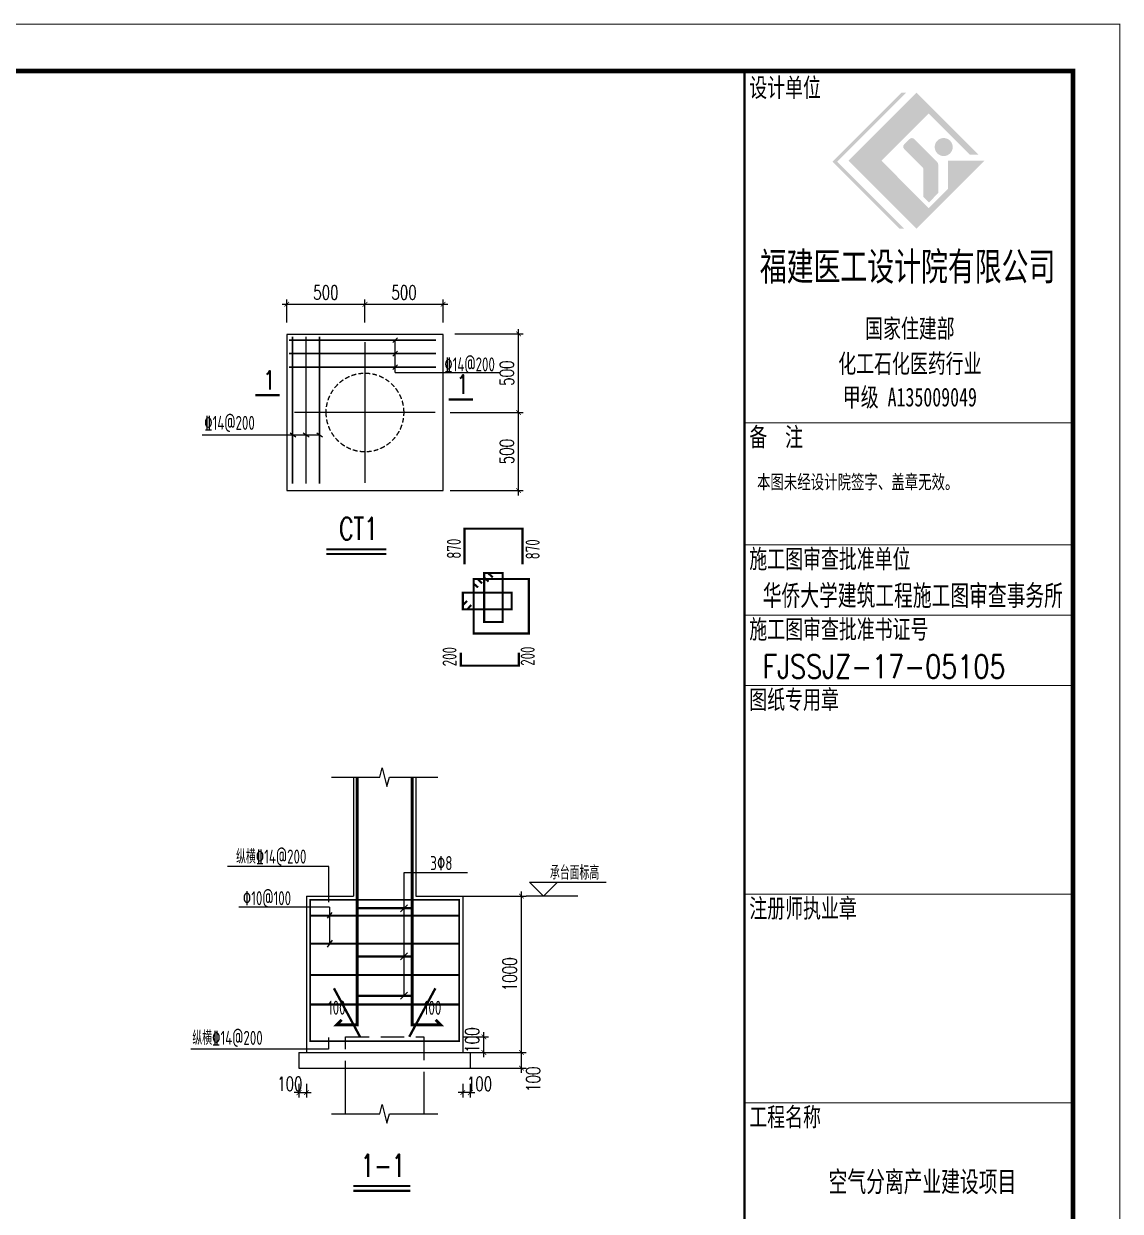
# Model space of a CAD drawing. Extents: x 959592 to 1105020, y -295412 to 379724.
# Drawn here: x 1004002 to 1027385, y 141287 to 166608 of the extents above; entities that cross this region are included whole.
import ezdxf
from ezdxf.enums import TextEntityAlignment as Align

# ---------------------------------------------------------------- set-up
doc = ezdxf.new("R2010")
doc.units = 0
doc.header["$LTSCALE"] = 1000
doc.header["$MEASUREMENT"] = 0
doc.linetypes.add('DASH', pattern=[0.35, 0.25, -0.1])
doc.linetypes.add('DASHED', pattern=[0.75, 0.5, -0.25])
doc.layers.get('0').update_dxf_attribs({"linetype": 'CONTINUOUS'})
doc.layers.get('Defpoints').update_dxf_attribs({"linetype": 'CONTINUOUS', "lineweight": 5})
for name, color, linetype in [('6', 1, 'CONTINUOUS'), ('ADIM', 3, 'CONTINUOUS'), ('AXIS', 3, 'CONTINUOUS'), ('BASE', 7, 'CONTINUOUS'), ('COLU', 7, 'CONTINUOUS'), ('DIMENSION', 3, 'CONTINUOUS'), ('PILE_DASH', 9, 'DASHED'), ('PILE_DE', 7, 'CONTINUOUS'), ('PILE_DE_DASH', 9, 'DASHED'), ('REIN', 1, 'CONTINUOUS'), ('TEXT', 7, 'CONTINUOUS'), ('THICK', 6, 'CONTINUOUS'), ('THIN', 7, 'CONTINUOUS')]:
    doc.layers.add(name, color=color, linetype=linetype)
for name, color, linetype, lineweight in [('DIM', 3, 'CONTINUOUS', 5), ('FRAME', 3, 'CONTINUOUS', 5), ('PUB_TEXT', 7, 'CONTINUOUS', 5)]:
    doc.layers.add(name, color=color, linetype=linetype, lineweight=lineweight)
doc.styles.add('_HZTXT', font='TXT', dxfattribs={"width": 0.8, "bigfont": 'HZTXT'})
doc.styles.add('DXFS', font='txt.shx', dxfattribs={"width": 0.65, "bigfont": 'dxfs.shx'})
doc.styles.add('FRAME', font='simhei.ttf', dxfattribs={"width": 0.7})
doc.styles.add('HT', font='txt.shx', dxfattribs={"bigfont": 'dxfs.shx'})
doc.styles.add('TSSD_Dimension', font='TXT.shx', dxfattribs={"width": 0.7, "bigfont": 'hztxt.shx'})
doc.styles.add('TSSD_LABEL', font='tssdeng.shx', dxfattribs={"width": 0.7, "bigfont": 'tssdchn.shx'})
doc.styles.add('TSSD_REIN', font='Tssdeng.shx', dxfattribs={"width": 0.7, "bigfont": 'hztxt.shx'})
doc.styles.add('黑体', font='simhei.ttf', dxfattribs={"width": 0.7})
doc.dimstyles.new('TSSD_100_100', dxfattribs={"dimtxt": 300, "dimasz": 100, "dimexe": 100, "dimexo": 250, "dimgap": 100, "dimtad": 1, "dimdec": 0, "dimzin": 0, "dimdsep": 46, "dimtxsty": 'TSSD_Dimension', "dimblk": 'ARCHTICK', "dimcen": 0, "dimdle": 100, "dimclrt": 3, "dimadec": 0, "dimazin": 0, "dimtfac": 1, "dimtdec": 0, "dimtix": 1, "dimtmove": 2, "dimatfit": 3, "dimfxl": 1, "dimtolj": 1, "dimtzin": 0, "dimarcsym": 0})
doc.dimstyles.new('TSSD_30_100', dxfattribs={"dimtxt": 300, "dimasz": 100, "dimexe": 100, "dimexo": 250, "dimgap": 100, "dimtad": 1, "dimdec": 0, "dimlfac": 0.3, "dimzin": 0, "dimdsep": 46, "dimtxsty": 'TSSD_Dimension', "dimblk": 'ARCHTICK', "dimcen": 0, "dimdle": 100, "dimclrt": 7, "dimadec": 0, "dimazin": 0, "dimtfac": 1, "dimtdec": 0, "dimtix": 1, "dimtmove": 2, "dimatfit": 3, "dimfxl": 1, "dimtolj": 1, "dimtzin": 0, "dimarcsym": 0})

# ---------------------------------------------------------------- blocks, each defined once
blk = doc.blocks.new('_ARCHTICK')
at = {"color": 0, "linetype": 'ByBlock', "const_width": 0.15}
blk.add_lwpolyline([(-0.5, -0.5), (0.5, 0.5)], dxfattribs=at)
blk = doc.blocks.new('*D9')
at = {"layer": 'ADIM', "color": 0, "lineweight": -2, "transparency": 16777216}
for p, q in [((160811, 33996), (160811, 33708)), ((160971, 33996), (160971, 33708)), ((160811, 33808), (160711, 33808)), ((160971, 33808), (160811, 33808)), ((160971, 33808), (161071, 33808))]:
    blk.add_line(p, q, dxfattribs=at)
at = {"layer": 'Defpoints', "color": 0, "transparency": 16777216}
for p in [(160811, 34246), (160971, 34246), (160811, 33808)]:
    blk.add_point(p, dxfattribs=at)
at = {"layer": 'ADIM', "color": 0, "lineweight": -2, "transparency": 16777216, "xscale": 100, "yscale": 100, "zscale": 100}
blk.add_blockref('_ARCHTICK', (160811, 33808), dxfattribs=at)
at = {"layer": 'ADIM', "color": 0, "lineweight": -2, "transparency": 16777216, "xscale": 100, "yscale": 100, "zscale": 100, "rotation": 180}
blk.add_blockref('_ARCHTICK', (160971, 33808), dxfattribs=at)
at = {"layer": 'ADIM', "color": 3, "transparency": 16777216, "insert": (161167, 33994), "char_height": 300, "attachment_point": 5, "style": 'TSSD_Dimension'}
blk.add_mtext('\\A1;100', dxfattribs=at)
blk = doc.blocks.new('_reinbk')
blk.add_line((0, 0), (0, 0))
blk = doc.blocks.new('*D10')
at = {"layer": 'Defpoints', "color": 0, "transparency": 16777216}
for p in [(160561, 34665), (162061, 34665), (160561, 34332)]:
    blk.add_point(p, dxfattribs=at)
at = {"layer": 'DIM', "color": 0, "lineweight": -2, "transparency": 16777216}
for p, q in [((162061, 34232), (162061, 34765)), ((160811, 34665), (162161, 34665)), ((160811, 34332), (162161, 34332))]:
    blk.add_line(p, q, dxfattribs=at)
at = {"layer": 'DIM', "color": 0, "lineweight": -2, "transparency": 16777216, "xscale": 100, "yscale": 100, "zscale": 100}
for p, rotation in [((162061, 34665), 90), ((162061, 34332), 270)]:
    blk.add_blockref('_ARCHTICK', p, dxfattribs=dict(at, rotation=rotation))
at = {"layer": 'DIM', "color": 7, "transparency": 16777216, "insert": (162311, 34093), "char_height": 300, "attachment_point": 5, "rotation": 90, "style": 'TSSD_Dimension'}
blk.add_mtext('\\A1;100', dxfattribs=at)
blk = doc.blocks.new('*D11')
at = {"layer": 'Defpoints', "color": 0, "transparency": 16777216}
for p in [(160561, 37999), (162061, 37999), (160561, 34665)]:
    blk.add_point(p, dxfattribs=at)
at = {"layer": 'DIM', "color": 0, "lineweight": -2, "transparency": 16777216}
for p, q in [((160811, 37999), (162161, 37999)), ((162061, 34565), (162061, 38099)), ((160811, 34665), (162161, 34665))]:
    blk.add_line(p, q, dxfattribs=at)
at = {"layer": 'DIM', "color": 0, "lineweight": -2, "transparency": 16777216, "xscale": 100, "yscale": 100, "zscale": 100}
for p, rotation in [((162061, 37999), 90), ((162061, 34665), 270)]:
    blk.add_blockref('_ARCHTICK', p, dxfattribs=dict(at, rotation=rotation))
at = {"layer": 'DIM', "color": 7, "transparency": 16777216, "insert": (161811, 36332), "char_height": 300, "attachment_point": 5, "rotation": 90, "style": 'TSSD_Dimension'}
blk.add_mtext('\\A1;1000', dxfattribs=at)
blk = doc.blocks.new('*D12')
at = {"layer": 'Defpoints', "color": 0, "transparency": 16777216}
for p in [(160561, 34999), (161261, 34999), (160561, 34665)]:
    blk.add_point(p, dxfattribs=at)
at = {"layer": 'DIM', "color": 0, "lineweight": -2, "transparency": 16777216}
for p, q in [((160811, 34999), (161361, 34999)), ((161261, 34565), (161261, 35099)), ((160811, 34665), (161361, 34665))]:
    blk.add_line(p, q, dxfattribs=at)
at = {"layer": 'DIM', "color": 0, "lineweight": -2, "transparency": 16777216, "xscale": 100, "yscale": 100, "zscale": 100}
for p, rotation in [((161261, 34999), 90), ((161261, 34665), 270)]:
    blk.add_blockref('_ARCHTICK', p, dxfattribs=dict(at, rotation=rotation))
at = {"layer": 'DIM', "color": 7, "transparency": 16777216, "insert": (161011, 34929), "char_height": 300, "attachment_point": 5, "rotation": 90, "style": 'TSSD_Dimension'}
blk.add_mtext('\\A1;100', dxfattribs=at)
blk = doc.blocks.new('*D13')
at = {"layer": 'ADIM', "color": 0, "lineweight": -2, "transparency": 16777216}
for p, q in [((157318, 33996), (157318, 33708)), ((157478, 33996), (157478, 33708)), ((157318, 33808), (157218, 33808)), ((157318, 33808), (157478, 33808)), ((157478, 33808), (157578, 33808))]:
    blk.add_line(p, q, dxfattribs=at)
at = {"layer": 'Defpoints', "color": 0, "transparency": 16777216}
for p in [(157318, 34246), (157478, 34246), (157478, 33808)]:
    blk.add_point(p, dxfattribs=at)
at = {"layer": 'ADIM', "color": 0, "lineweight": -2, "transparency": 16777216, "xscale": 100, "yscale": 100, "zscale": 100}
blk.add_blockref('_ARCHTICK', (157318, 33808), dxfattribs=at)
at = {"layer": 'ADIM', "color": 0, "lineweight": -2, "transparency": 16777216, "xscale": 100, "yscale": 100, "zscale": 100, "rotation": 180}
blk.add_blockref('_ARCHTICK', (157478, 33808), dxfattribs=at)
at = {"layer": 'ADIM', "color": 3, "transparency": 16777216, "insert": (157122, 33994), "char_height": 300, "attachment_point": 5, "style": 'TSSD_Dimension'}
blk.add_mtext('\\A1;100', dxfattribs=at)
blk = doc.blocks.new('*D14')
at = {"layer": 'Defpoints', "color": 0, "transparency": 16777216}
for p in [(158724, 50618), (157058, 49977), (158724, 49977)]:
    blk.add_point(p, dxfattribs=at)
at = {"layer": 'DIM', "color": 0, "lineweight": -2, "transparency": 16777216}
for p, q in [((157058, 50227), (157058, 50718)), ((158724, 50227), (158724, 50718)), ((156958, 50618), (158824, 50618))]:
    blk.add_line(p, q, dxfattribs=at)
at = {"layer": 'DIM', "color": 0, "lineweight": -2, "transparency": 16777216, "xscale": 100, "yscale": 100, "zscale": 100, "rotation": 180}
blk.add_blockref('_ARCHTICK', (157058, 50618), dxfattribs=at)
at = {"layer": 'DIM', "color": 0, "lineweight": -2, "transparency": 16777216, "xscale": 100, "yscale": 100, "zscale": 100}
blk.add_blockref('_ARCHTICK', (158724, 50618), dxfattribs=at)
at = {"layer": 'DIM', "color": 7, "transparency": 16777216, "insert": (157891, 50868), "char_height": 300, "attachment_point": 5, "style": 'TSSD_Dimension'}
blk.add_mtext('\\A1;500', dxfattribs=at)
blk = doc.blocks.new('*D15')
at = {"layer": 'Defpoints', "color": 0, "transparency": 16777216}
for p in [(160391, 50618), (158724, 49977), (160391, 49977)]:
    blk.add_point(p, dxfattribs=at)
at = {"layer": 'DIM', "color": 0, "lineweight": -2, "transparency": 16777216}
for p, q in [((158724, 50227), (158724, 50718)), ((160391, 50227), (160391, 50718)), ((158624, 50618), (160491, 50618))]:
    blk.add_line(p, q, dxfattribs=at)
at = {"layer": 'DIM', "color": 0, "lineweight": -2, "transparency": 16777216, "xscale": 100, "yscale": 100, "zscale": 100, "rotation": 180}
blk.add_blockref('_ARCHTICK', (158724, 50618), dxfattribs=at)
at = {"layer": 'DIM', "color": 0, "lineweight": -2, "transparency": 16777216, "xscale": 100, "yscale": 100, "zscale": 100}
blk.add_blockref('_ARCHTICK', (160391, 50618), dxfattribs=at)
at = {"layer": 'DIM', "color": 7, "transparency": 16777216, "insert": (159558, 50868), "char_height": 300, "attachment_point": 5, "style": 'TSSD_Dimension'}
blk.add_mtext('\\A1;500', dxfattribs=at)
blk = doc.blocks.new('*D16')
at = {"layer": 'Defpoints', "color": 0, "transparency": 16777216}
for p in [(160289, 48311), (162000, 48311), (160289, 46644)]:
    blk.add_point(p, dxfattribs=at)
at = {"layer": 'DIM', "color": 0, "lineweight": -2, "transparency": 16777216}
for p, q in [((162000, 46544), (162000, 48411)), ((160539, 48311), (162100, 48311)), ((160539, 46644), (162100, 46644))]:
    blk.add_line(p, q, dxfattribs=at)
at = {"layer": 'DIM', "color": 0, "lineweight": -2, "transparency": 16777216, "xscale": 100, "yscale": 100, "zscale": 100}
for p, rotation in [((162000, 48311), 90), ((162000, 46644), 270)]:
    blk.add_blockref('_ARCHTICK', p, dxfattribs=dict(at, rotation=rotation))
at = {"layer": 'DIM', "color": 7, "transparency": 16777216, "insert": (161750, 47477), "char_height": 300, "attachment_point": 5, "rotation": 90, "style": 'TSSD_Dimension'}
blk.add_mtext('\\A1;500', dxfattribs=at)
blk = doc.blocks.new('*D17')
at = {"layer": 'Defpoints', "color": 0, "transparency": 16777216}
for p in [(160391, 49988), (162000, 49988), (160289, 48311)]:
    blk.add_point(p, dxfattribs=at)
at = {"layer": 'DIM', "color": 0, "lineweight": -2, "transparency": 16777216}
for p, q in [((160641, 49988), (162100, 49988)), ((162000, 48211), (162000, 50088)), ((160539, 48311), (162100, 48311))]:
    blk.add_line(p, q, dxfattribs=at)
at = {"layer": 'DIM', "color": 0, "lineweight": -2, "transparency": 16777216, "xscale": 100, "yscale": 100, "zscale": 100}
for p, rotation in [((162000, 49988), 90), ((162000, 48311), 270)]:
    blk.add_blockref('_ARCHTICK', p, dxfattribs=dict(at, rotation=rotation))
at = {"layer": 'DIM', "color": 7, "transparency": 16777216, "insert": (161750, 49149), "char_height": 300, "attachment_point": 5, "rotation": 90, "style": 'TSSD_Dimension'}
blk.add_mtext('\\A1;500', dxfattribs=at)
blk = doc.blocks.new('*D293')
at = {"layer": 'Defpoints', "color": 0, "transparency": 16777216}
for p in [(1013115, 144674), (1014615, 144674), (1013115, 144340)]:
    blk.add_point(p, dxfattribs=at)
at = {"layer": 'DIM', "color": 0, "lineweight": -2, "transparency": 16777216}
for p, q in [((1013365, 144674), (1014715, 144674)), ((1014615, 144240), (1014615, 144774)), ((1013365, 144340), (1014715, 144340))]:
    blk.add_line(p, q, dxfattribs=at)
at = {"layer": 'DIM', "color": 0, "lineweight": -2, "transparency": 16777216, "xscale": 100, "yscale": 100, "zscale": 100}
for p, rotation in [((1014615, 144674), 90), ((1014615, 144340), 270)]:
    blk.add_blockref('_ARCHTICK', p, dxfattribs=dict(at, rotation=rotation))
at = {"layer": 'DIM', "color": 7, "transparency": 16777216, "insert": (1014865, 144102), "char_height": 300, "attachment_point": 5, "rotation": 90, "style": 'TSSD_Dimension'}
blk.add_mtext('\\A1;100', dxfattribs=at)
blk = doc.blocks.new('*D294')
at = {"layer": 'Defpoints', "color": 0, "transparency": 16777216}
for p in [(1013115, 148007), (1014615, 148007), (1013115, 144674)]:
    blk.add_point(p, dxfattribs=at)
at = {"layer": 'DIM', "color": 0, "lineweight": -2, "transparency": 16777216}
for p, q in [((1013365, 148007), (1014715, 148007)), ((1014615, 144574), (1014615, 148107)), ((1013365, 144674), (1014715, 144674))]:
    blk.add_line(p, q, dxfattribs=at)
at = {"layer": 'DIM', "color": 0, "lineweight": -2, "transparency": 16777216, "xscale": 100, "yscale": 100, "zscale": 100}
for p, rotation in [((1014615, 148007), 90), ((1014615, 144674), 270)]:
    blk.add_blockref('_ARCHTICK', p, dxfattribs=dict(at, rotation=rotation))
at = {"layer": 'DIM', "color": 7, "transparency": 16777216, "insert": (1014365, 146340), "char_height": 300, "attachment_point": 5, "rotation": 90, "style": 'TSSD_Dimension'}
blk.add_mtext('\\A1;1000', dxfattribs=at)
blk = doc.blocks.new('*D295')
at = {"layer": 'Defpoints', "color": 0, "transparency": 16777216}
for p in [(1013115, 145007), (1013815, 145007), (1013115, 144674)]:
    blk.add_point(p, dxfattribs=at)
at = {"layer": 'DIM', "color": 0, "lineweight": -2, "transparency": 16777216}
for p, q in [((1013815, 144574), (1013815, 145107)), ((1013365, 145007), (1013915, 145007)), ((1013365, 144674), (1013915, 144674))]:
    blk.add_line(p, q, dxfattribs=at)
at = {"layer": 'DIM', "color": 0, "lineweight": -2, "transparency": 16777216, "xscale": 100, "yscale": 100, "zscale": 100}
for p, rotation in [((1013815, 145007), 90), ((1013815, 144674), 270)]:
    blk.add_blockref('_ARCHTICK', p, dxfattribs=dict(at, rotation=rotation))
at = {"layer": 'DIM', "color": 7, "transparency": 16777216, "insert": (1013565, 144938), "char_height": 300, "attachment_point": 5, "rotation": 90, "style": 'TSSD_Dimension'}
blk.add_mtext('\\A1;100', dxfattribs=at)
blk = doc.blocks.new('*D296')
at = {"layer": 'Defpoints', "color": 0, "transparency": 16777216}
for p in [(1011278, 160627), (1009612, 159986), (1011278, 159986)]:
    blk.add_point(p, dxfattribs=at)
at = {"layer": 'DIM', "color": 0, "lineweight": -2, "transparency": 16777216}
for p, q in [((1009512, 160627), (1011378, 160627)), ((1009612, 160236), (1009612, 160727)), ((1011278, 160236), (1011278, 160727))]:
    blk.add_line(p, q, dxfattribs=at)
at = {"layer": 'DIM', "color": 0, "lineweight": -2, "transparency": 16777216, "xscale": 100, "yscale": 100, "zscale": 100, "rotation": 180}
blk.add_blockref('_ARCHTICK', (1009612, 160627), dxfattribs=at)
at = {"layer": 'DIM', "color": 0, "lineweight": -2, "transparency": 16777216, "xscale": 100, "yscale": 100, "zscale": 100}
blk.add_blockref('_ARCHTICK', (1011278, 160627), dxfattribs=at)
at = {"layer": 'DIM', "color": 7, "transparency": 16777216, "insert": (1010445, 160877), "char_height": 300, "attachment_point": 5, "style": 'TSSD_Dimension'}
blk.add_mtext('\\A1;500', dxfattribs=at)
blk = doc.blocks.new('*D297')
at = {"layer": 'Defpoints', "color": 0, "transparency": 16777216}
for p in [(1012945, 160627), (1011278, 159986), (1012945, 159986)]:
    blk.add_point(p, dxfattribs=at)
at = {"layer": 'DIM', "color": 0, "lineweight": -2, "transparency": 16777216}
for p, q in [((1011178, 160627), (1013045, 160627)), ((1011278, 160236), (1011278, 160727)), ((1012945, 160236), (1012945, 160727))]:
    blk.add_line(p, q, dxfattribs=at)
at = {"layer": 'DIM', "color": 0, "lineweight": -2, "transparency": 16777216, "xscale": 100, "yscale": 100, "zscale": 100, "rotation": 180}
blk.add_blockref('_ARCHTICK', (1011278, 160627), dxfattribs=at)
at = {"layer": 'DIM', "color": 0, "lineweight": -2, "transparency": 16777216, "xscale": 100, "yscale": 100, "zscale": 100}
blk.add_blockref('_ARCHTICK', (1012945, 160627), dxfattribs=at)
at = {"layer": 'DIM', "color": 7, "transparency": 16777216, "insert": (1012112, 160877), "char_height": 300, "attachment_point": 5, "style": 'TSSD_Dimension'}
blk.add_mtext('\\A1;500', dxfattribs=at)
blk = doc.blocks.new('*D298')
at = {"layer": 'Defpoints', "color": 0, "transparency": 16777216}
for p in [(1012843, 158319), (1014554, 158319), (1012843, 156653)]:
    blk.add_point(p, dxfattribs=at)
at = {"layer": 'DIM', "color": 0, "lineweight": -2, "transparency": 16777216}
for p, q in [((1013093, 158319), (1014654, 158319)), ((1014554, 156553), (1014554, 158419)), ((1013093, 156653), (1014654, 156653))]:
    blk.add_line(p, q, dxfattribs=at)
at = {"layer": 'DIM', "color": 0, "lineweight": -2, "transparency": 16777216, "xscale": 100, "yscale": 100, "zscale": 100}
for p, rotation in [((1014554, 158319), 90), ((1014554, 156653), 270)]:
    blk.add_blockref('_ARCHTICK', p, dxfattribs=dict(at, rotation=rotation))
at = {"layer": 'DIM', "color": 7, "transparency": 16777216, "insert": (1014304, 157486), "char_height": 300, "attachment_point": 5, "rotation": 90, "style": 'TSSD_Dimension'}
blk.add_mtext('\\A1;500', dxfattribs=at)
blk = doc.blocks.new('*D299')
at = {"layer": 'Defpoints', "color": 0, "transparency": 16777216}
for p in [(1012945, 159996), (1014554, 159996), (1012843, 158319)]:
    blk.add_point(p, dxfattribs=at)
at = {"layer": 'DIM', "color": 0, "lineweight": -2, "transparency": 16777216}
for p, q in [((1014554, 158219), (1014554, 160096)), ((1013195, 159996), (1014654, 159996)), ((1013093, 158319), (1014654, 158319))]:
    blk.add_line(p, q, dxfattribs=at)
at = {"layer": 'DIM', "color": 0, "lineweight": -2, "transparency": 16777216, "xscale": 100, "yscale": 100, "zscale": 100}
for p, rotation in [((1014554, 159996), 90), ((1014554, 158319), 270)]:
    blk.add_blockref('_ARCHTICK', p, dxfattribs=dict(at, rotation=rotation))
at = {"layer": 'DIM', "color": 7, "transparency": 16777216, "insert": (1014304, 159158), "char_height": 300, "attachment_point": 5, "rotation": 90, "style": 'TSSD_Dimension'}
blk.add_mtext('\\A1;500', dxfattribs=at)
blk = doc.blocks.new('*D121')
at = {"layer": 'Defpoints', "color": 0, "transparency": 16777216}
for p in [(1013115, 144674), (1014615, 144674), (1013115, 144340)]:
    blk.add_point(p, dxfattribs=at)
at = {"layer": 'DIM', "color": 0, "lineweight": -2, "transparency": 16777216}
for p, q in [((1013365, 144674), (1014715, 144674)), ((1014615, 144240), (1014615, 144774)), ((1013365, 144340), (1014715, 144340))]:
    blk.add_line(p, q, dxfattribs=at)
at = {"layer": 'DIM', "color": 0, "lineweight": -2, "transparency": 16777216, "xscale": 100, "yscale": 100, "zscale": 100}
for p, rotation in [((1014615, 144674), 90), ((1014615, 144340), 270)]:
    blk.add_blockref('_ARCHTICK', p, dxfattribs=dict(at, rotation=rotation))
at = {"layer": 'DIM', "color": 7, "transparency": 16777216, "insert": (1014865, 144102), "char_height": 300, "attachment_point": 5, "rotation": 90, "style": 'TSSD_Dimension'}
blk.add_mtext('\\A1;100', dxfattribs=at)
blk = doc.blocks.new('*D122')
at = {"layer": 'Defpoints', "color": 0, "transparency": 16777216}
for p in [(1013115, 148007), (1014615, 148007), (1013115, 144674)]:
    blk.add_point(p, dxfattribs=at)
at = {"layer": 'DIM', "color": 0, "lineweight": -2, "transparency": 16777216}
for p, q in [((1013365, 148007), (1014715, 148007)), ((1014615, 144574), (1014615, 148107)), ((1013365, 144674), (1014715, 144674))]:
    blk.add_line(p, q, dxfattribs=at)
at = {"layer": 'DIM', "color": 0, "lineweight": -2, "transparency": 16777216, "xscale": 100, "yscale": 100, "zscale": 100}
for p, rotation in [((1014615, 148007), 90), ((1014615, 144674), 270)]:
    blk.add_blockref('_ARCHTICK', p, dxfattribs=dict(at, rotation=rotation))
at = {"layer": 'DIM', "color": 7, "transparency": 16777216, "insert": (1014365, 146340), "char_height": 300, "attachment_point": 5, "rotation": 90, "style": 'TSSD_Dimension'}
blk.add_mtext('\\A1;1000', dxfattribs=at)
blk = doc.blocks.new('*D123')
at = {"layer": 'Defpoints', "color": 0, "transparency": 16777216}
for p in [(1013115, 145007), (1013815, 145007), (1013115, 144674)]:
    blk.add_point(p, dxfattribs=at)
at = {"layer": 'DIM', "color": 0, "lineweight": -2, "transparency": 16777216}
for p, q in [((1013815, 144574), (1013815, 145107)), ((1013365, 145007), (1013915, 145007)), ((1013365, 144674), (1013915, 144674))]:
    blk.add_line(p, q, dxfattribs=at)
at = {"layer": 'DIM', "color": 0, "lineweight": -2, "transparency": 16777216, "xscale": 100, "yscale": 100, "zscale": 100}
for p, rotation in [((1013815, 145007), 90), ((1013815, 144674), 270)]:
    blk.add_blockref('_ARCHTICK', p, dxfattribs=dict(at, rotation=rotation))
at = {"layer": 'DIM', "color": 7, "transparency": 16777216, "insert": (1013565, 144938), "char_height": 300, "attachment_point": 5, "rotation": 90, "style": 'TSSD_Dimension'}
blk.add_mtext('\\A1;100', dxfattribs=at)
blk = doc.blocks.new('*D124')
at = {"layer": 'Defpoints', "color": 0, "transparency": 16777216}
for p in [(1011278, 160627), (1009612, 159986), (1011278, 159986)]:
    blk.add_point(p, dxfattribs=at)
at = {"layer": 'DIM', "color": 0, "lineweight": -2, "transparency": 16777216}
for p, q in [((1009512, 160627), (1011378, 160627)), ((1009612, 160236), (1009612, 160727)), ((1011278, 160236), (1011278, 160727))]:
    blk.add_line(p, q, dxfattribs=at)
at = {"layer": 'DIM', "color": 0, "lineweight": -2, "transparency": 16777216, "xscale": 100, "yscale": 100, "zscale": 100, "rotation": 180}
blk.add_blockref('_ARCHTICK', (1009612, 160627), dxfattribs=at)
at = {"layer": 'DIM', "color": 0, "lineweight": -2, "transparency": 16777216, "xscale": 100, "yscale": 100, "zscale": 100}
blk.add_blockref('_ARCHTICK', (1011278, 160627), dxfattribs=at)
at = {"layer": 'DIM', "color": 7, "transparency": 16777216, "insert": (1010445, 160877), "char_height": 300, "attachment_point": 5, "style": 'TSSD_Dimension'}
blk.add_mtext('\\A1;500', dxfattribs=at)
blk = doc.blocks.new('*D125')
at = {"layer": 'Defpoints', "color": 0, "transparency": 16777216}
for p in [(1012945, 160627), (1011278, 159986), (1012945, 159986)]:
    blk.add_point(p, dxfattribs=at)
at = {"layer": 'DIM', "color": 0, "lineweight": -2, "transparency": 16777216}
for p, q in [((1011178, 160627), (1013045, 160627)), ((1011278, 160236), (1011278, 160727)), ((1012945, 160236), (1012945, 160727))]:
    blk.add_line(p, q, dxfattribs=at)
at = {"layer": 'DIM', "color": 0, "lineweight": -2, "transparency": 16777216, "xscale": 100, "yscale": 100, "zscale": 100, "rotation": 180}
blk.add_blockref('_ARCHTICK', (1011278, 160627), dxfattribs=at)
at = {"layer": 'DIM', "color": 0, "lineweight": -2, "transparency": 16777216, "xscale": 100, "yscale": 100, "zscale": 100}
blk.add_blockref('_ARCHTICK', (1012945, 160627), dxfattribs=at)
at = {"layer": 'DIM', "color": 7, "transparency": 16777216, "insert": (1012112, 160877), "char_height": 300, "attachment_point": 5, "style": 'TSSD_Dimension'}
blk.add_mtext('\\A1;500', dxfattribs=at)
blk = doc.blocks.new('*D126')
at = {"layer": 'Defpoints', "color": 0, "transparency": 16777216}
for p in [(1012843, 158319), (1014554, 158319), (1012843, 156653)]:
    blk.add_point(p, dxfattribs=at)
at = {"layer": 'DIM', "color": 0, "lineweight": -2, "transparency": 16777216}
for p, q in [((1013093, 158319), (1014654, 158319)), ((1014554, 156553), (1014554, 158419)), ((1013093, 156653), (1014654, 156653))]:
    blk.add_line(p, q, dxfattribs=at)
at = {"layer": 'DIM', "color": 0, "lineweight": -2, "transparency": 16777216, "xscale": 100, "yscale": 100, "zscale": 100}
for p, rotation in [((1014554, 158319), 90), ((1014554, 156653), 270)]:
    blk.add_blockref('_ARCHTICK', p, dxfattribs=dict(at, rotation=rotation))
at = {"layer": 'DIM', "color": 7, "transparency": 16777216, "insert": (1014304, 157486), "char_height": 300, "attachment_point": 5, "rotation": 90, "style": 'TSSD_Dimension'}
blk.add_mtext('\\A1;500', dxfattribs=at)
blk = doc.blocks.new('*D127')
at = {"layer": 'Defpoints', "color": 0, "transparency": 16777216}
for p in [(1012945, 159996), (1014554, 159996), (1012843, 158319)]:
    blk.add_point(p, dxfattribs=at)
at = {"layer": 'DIM', "color": 0, "lineweight": -2, "transparency": 16777216}
for p, q in [((1014554, 158219), (1014554, 160096)), ((1013195, 159996), (1014654, 159996)), ((1013093, 158319), (1014654, 158319))]:
    blk.add_line(p, q, dxfattribs=at)
at = {"layer": 'DIM', "color": 0, "lineweight": -2, "transparency": 16777216, "xscale": 100, "yscale": 100, "zscale": 100}
for p, rotation in [((1014554, 159996), 90), ((1014554, 158319), 270)]:
    blk.add_blockref('_ARCHTICK', p, dxfattribs=dict(at, rotation=rotation))
at = {"layer": 'DIM', "color": 7, "transparency": 16777216, "insert": (1014304, 159158), "char_height": 300, "attachment_point": 5, "rotation": 90, "style": 'TSSD_Dimension'}
blk.add_mtext('\\A1;500', dxfattribs=at)
blk = doc.blocks.new('BW-43091906', base_point=(-152259, 7688, 0))
at = {"layer": 'FRAME'}
h = blk.add_hatch(color=256, dxfattribs=at)
h.paths.add_polyline_path([(-97941, 46776), (-96933, 47785), (-96051, 46904), (-95871, 46904), (-97194, 48226), (-98644, 46776), (-97194, 45326), (-95744, 46776), (-96520, 46776), (-96520, 46180), (-96933, 45767)], flags=0)
edge = h.paths.add_edge_path(flags=0)
edge.add_arc((-97115, 46588), 69.1, 0, 45, ccw=False)
edge.add_line((-97046, 46588), (-97046, 46005))
edge.add_line((-97046, 46005), (-96929, 45888))
edge.add_line((-96929, 45888), (-96731, 46087))
edge.add_line((-96731, 46087), (-96731, 46698))
edge.add_arc((-96800, 46698), 69.1, 360, 405)
edge.add_line((-96751, 46746), (-97245, 47240))
edge.add_arc((-97293, 47191), 69.1, 45, 135)
edge.add_line((-97342, 47240), (-97457, 47125))
edge.add_arc((-97408, 47076), 69.1, 135, 225)
edge.add_line((-97457, 47028), (-97066, 46637))
edge = h.paths.add_edge_path(flags=0)
edge.add_arc((-96614, 47069), 192, 360, 540)
edge.add_arc((-96614, 47069), 192, 180, 360)
h.paths.add_polyline_path([(-97553, 45326), (-97455, 45326), (-98887, 46757), (-97418, 48226), (-97515, 48226), (-98984, 46757)], flags=0)
for p, q in [((-93859, 41188), (-100859, 41188)), ((-93859, 38588), (-100859, 38588)), ((-93859, 37088), (-100859, 37088)), ((-93859, 35588), (-100859, 35588)), ((-93859, 31138), (-100859, 31138)), ((-93859, 26688), (-100859, 26688))]:
    blk.add_line(p, q, dxfattribs=at)
for points, const_width in [([(-152259, 49688), (-152259, 7688), (-92859, 7688), (-92859, 49688)], 20), ([(-149759, 48688), (-149759, 8688), (-93859, 8688), (-93859, 48688)], 100)]:
    blk.add_lwpolyline(points, close=True, dxfattribs=dict(at, const_width=const_width))
at = {"layer": 'FRAME', "const_width": 50}
blk.add_lwpolyline([(-100859, 48688), (-100859, 8688)], dxfattribs=at)
at = {"layer": 'FRAME'}
for s, insert, char_height, width, attachment_point, style in [('设计单位', (-100759, 48538), 400, 2368.14, 1, 'FRAME'), ('福建医工设计院有限公司', (-97384, 44489), 600, 9859.32, 5, 'FRAME'), ('国家住建部', (-97335, 43179), 400, 2944.75, 5, 'FRAME'), ('化工石化医药行业', (-97335, 42430), 400, 4781.36, 5, 'FRAME'), ('甲级 A135009049', (-97335, 41715), 400, 4439.66, 5, 'FRAME'), ('备  注', (-100759, 41088), 400, 1758.31, 1, 'FRAME'), ('本图未经设计院签字、盖章无效。', (-100596, 39745), 300, 6524.24, 7, '黑体'), ('施工图审查批准单位', (-100759, 38488), 400, 5412.54, 1, 'FRAME'), ('施工图审查批准书证号', (-100759, 36988), 400, 6008.14, 1, 'FRAME'), ('图纸专用章', (-100759, 35488), 400, 2928.14, 1, 'FRAME'), ('注册师执业章', (-100759, 31038), 400, 3554.58, 1, 'FRAME'), ('工程名称', (-100759, 26588), 400, 2368.14, 1, 'FRAME')]:
    blk.add_mtext(s, dxfattribs=dict(at, insert=insert, char_height=char_height, width=width, attachment_point=attachment_point, style=style))
blk = doc.blocks.new('BW-43173463', base_point=(31169, 16389))
at = {"layer": 'PUB_TEXT', "style": '_HZTXT', "width": 0.8}
for s, p in [('华侨大学建筑工程施工图审查事务所', (29736, 44143)), ('FJSSJZ-17-05105', (29736, 42643)), ('空气分离产业建设项目', (31141, 31643))]:
    blk.add_text(s, height=500, dxfattribs=at).set_placement(p)
blk = doc.blocks.new('BW-10225678', base_point=(155012.5, 31715.4, 0))
for p, q in [((159316, 49803.1), (159417.8, 49904.9)), ((159366.9, 49161.3), (159366.9, 49854.8)), ((159316, 49515.1), (159417.8, 49616.9)), ((159316, 49227.1), (159417.8, 49328.9)), ((159366.9, 49161.3), (161616.8, 49161.3)), ((157128.4, 47877.5), (157249.9, 47793.3)), ((157410.4, 47877.5), (157532, 47793.3)), ((157698.4, 47877.5), (157820, 47793.3)), ((155251.1, 47837.4), (157756.3, 47837.4)), ((157950.8, 38632.9), (155791.9, 38632.9)), ((157950.8, 37867.8), (157950.8, 38632.9)), ((157478, 37998.7), (157478, 34665.4)), ((157478, 37998.7), (158477.9, 37998.7)), ((159811.2, 37998.7), (160811, 37998.7)), ((160811, 37998.7), (160811, 34665.4)), ((157971.2, 37760.4), (156032.7, 37760.4)), ((157971.2, 37760.4), (157971.2, 36986.7)), ((158020.3, 37646.7), (157922.1, 37525.4)), ((158023.6, 37056.4), (157919.6, 36912.1)), ((157948.5, 34980.4), (157948.5, 34737.8)), ((157948.5, 34737.8), (155012.5, 34737.8)), ((157318, 34665.4), (160971, 34665.4)), ((157318, 34665.4), (157318, 34332.1)), ((160971, 34665.4), (160971, 34332.1)), ((157318, 34332.1), (160971, 34332.1))]:
    blk.add_line(p, q)
at = {"const_width": 45}
for points in [[(160847.9, 45074.5), (160847.9, 45832.9), (162084.5, 45832.9), (162084.5, 45074.5)], [(161356.5, 44882), (161448.8, 44794.6)], [(161033.3, 44668.3), (161135.3, 44580.9)], [(161130.5, 44755.7), (161222.8, 44668.3)], [(161259.3, 44794.6), (161361.3, 44707.3)], [(160815.3, 44202.9), (160902.7, 44295.2)], [(160902.7, 44105.7), (160990.1, 44207.7)], [(160768.9, 43192.1), (160768.9, 42913.6), (162005.5, 42913.6), (162005.5, 43192.1)], [(157572.5, 37581.8), (160720.2, 37581.8)], [(157572.5, 36986.7), (160720.2, 36986.7)], [(157572.5, 36316.7), (160720.2, 36316.7)], [(157572.5, 35686.7), (160720.2, 35686.7)]]:
    blk.add_lwpolyline(points, dxfattribs=at)
for points, const_width in [([(161266.6, 44886.1), (161266.6, 43844.5), (161662.7, 43844.5), (161662.7, 44886.1)], 45), ([(161040.6, 44759.8), (161040.6, 43597.4), (162218.2, 43597.4), (162218.2, 44759.8)], 45), ([(160811.2, 44113), (161852.8, 44113), (161852.8, 44467.9), (160811.2, 44467.9)], 45), ([(157558, 34905.4), (160731, 34905.4), (160731, 37918.7), (157558, 37918.7)], 36)]:
    blk.add_lwpolyline(points, close=True, dxfattribs=dict(const_width=const_width))
at = {"layer": '6', "const_width": 32.4}
for points in [[(157180.3, 49926.8), (157180.3, 46794.2)], [(157468.3, 49926.8), (157468.3, 46794.2)], [(157756.3, 49926.8), (157756.3, 46794.2)], [(157108.3, 49854.8), (160240.9, 49854.8)], [(157108.3, 49566.8), (160240.9, 49566.8)], [(157108.3, 49278.8), (160240.9, 49278.8)]]:
    blk.add_lwpolyline(points, dxfattribs=at)
at = {"layer": 'AXIS'}
for p, q in [((158724.4, 49810.5), (158724.4, 46810.8)), ((160224.2, 48310.7), (157224.5, 48310.7))]:
    blk.add_line(p, q, dxfattribs=at)
at = {"layer": 'BASE'}
for p, q in [((157057.9, 49977.2), (157057.9, 46644.2)), ((160390.9, 49977.2), (157057.9, 49977.2)), ((157057.9, 46644.2), (157891.1, 46644.2)), ((157057.9, 46644.2), (160390.9, 46644.2))]:
    blk.add_line(p, q, dxfattribs=at)
at = {"layer": 'COLU', "const_width": 1.67}
blk.add_lwpolyline([(158057.7, 48977.4), (158057.7, 47644), (159391, 47644), (159391, 48977.4)], close=True, dxfattribs=at)
at = {"layer": 'PILE_DASH', "ltscale": 0.2}
blk.add_lwpolyline([(159557.6, 48310.7, 1), (157891.1, 48310.7, 1)], format="xyb", close=True, dxfattribs=at)
at = {"layer": 'PILE_DE'}
for p, q in [((158311.3, 33355.4), (158311.3, 33985.4)), ((159978, 33985.4), (159978, 33355.4))]:
    blk.add_line(p, q, dxfattribs=at)
at = {"layer": 'PILE_DE_DASH'}
for p, q in [((158311.3, 33985.4), (158311.3, 34998.7)), ((158311.3, 34998.7), (159978, 34998.7)), ((159978, 34998.7), (159978, 33985.4))]:
    blk.add_line(p, q, dxfattribs=at)
at = {"layer": 'REIN'}
for points, const_width in [([(158228.3, 35359.8), (158122.2, 35253.7), (158557.9, 35253.7), (158557.9, 40534.1)], 60), ([(160234.5, 35359.8), (160340.5, 35253.7), (159731.4, 35253.7), (159731.4, 40534.1)], 60), ([(158557.9, 37740.9), (159731.4, 37740.9)], 50), ([(158557.9, 36710.1), (159731.4, 36710.1)], 50), ([(158557.9, 35875), (159731.4, 35875)], 50)]:
    blk.add_lwpolyline(points, dxfattribs=dict(at, const_width=const_width))
at = {"layer": 'REIN', "linetype": 'DASH', "const_width": 50}
for points in [[(158619.8, 34998.7), (158063.2, 36033)], [(159669.5, 34998.7), (160226.1, 36033)]]:
    blk.add_lwpolyline(points, dxfattribs=at)
at = {"layer": 'TEXT'}
for p, q in [((160390.9, 46644.2), (160390.9, 49977.2)), ((158477.9, 40534.1), (158477.9, 37998.7)), ((159811.2, 40534.1), (159811.2, 37998.7)), ((159484.7, 37663.7), (159634.2, 37814.3)), ((159484.7, 36636.8), (159634.2, 36787.4)), ((159484.7, 35799.7), (159634.2, 35950.3))]:
    blk.add_line(p, q, dxfattribs=at)
at = {"layer": 'TEXT', "color": 6, "const_width": 45}
for points in [[(159183.9, 45392.9), (157900.2, 45392.9)], [(159183.9, 45292.9), (157900.2, 45292.9)], [(159693.9, 31815.4), (158478.1, 31815.4)], [(159693.9, 31715.4), (158478.1, 31715.4)]]:
    blk.add_lwpolyline(points, dxfattribs=at)
at = {"layer": 'TEXT'}
blk.add_lwpolyline([(159561.3, 35875), (159561.3, 37933.7), (159561.3, 38498.7), (160912.8, 38498.7)], dxfattribs=at)
at = {"layer": 'THICK', "const_width": 50}
for points in [[(156384.7, 48677.2), (156903.5, 48677.2)], [(160513.1, 48589.9), (161031.8, 48589.9)]]:
    blk.add_lwpolyline(points, dxfattribs=at)
at = {"layer": 'THIN'}
for p, q in [((162231.2, 38298.7), (163869.7, 38298.7)), ((162531.2, 37998.7), (162231.2, 38298.7)), ((162531.2, 37998.7), (162831.2, 38298.7)), ((163261, 37998.7), (162161, 37998.7))]:
    blk.add_line(p, q, dxfattribs=at)
for points in [[(158011.3, 40534.1), (159044.6, 40534.1), (159094.6, 40734.1), (159194.6, 40334.1), (159244.6, 40534.1), (160278, 40534.1)], [(158011.3, 33355.4), (159044.6, 33355.4), (159094.6, 33555.4), (159194.6, 33155.4), (159244.6, 33355.4), (160278, 33355.4)]]:
    blk.add_lwpolyline(points, dxfattribs=at)
at = {"layer": 'TEXT', "xscale": 100, "yscale": 100, "zscale": 100, "rotation": 270}
blk.add_blockref('_reinbk', (159561.3, 35698.7), dxfattribs=at)
at = {"style": 'TSSD_REIN', "width": 0.7}
for s, p in [('870', (160771.4, 45192.2)), ('870', (162450.9, 45179.1)), ('200', (162344.9, 42909.2)), ('200', (160678.1, 42899.2))]:
    blk.add_text(s, height=300, rotation=90, dxfattribs=at).set_placement(p)
for s, p in [('纵横%%13214@200', (155975.9, 38691.4)), ('%%13010@100', (156119.3, 37804.4)), ('纵横%%13214@200', (155044, 34826.2))]:
    blk.add_text(s, height=300, dxfattribs=at).set_placement(p)
at = {"layer": 'PUB_TEXT', "linetype": 'Continuous', "style": 'DXFS', "width": 0.7}
for s, p in [('CT1', (158587.7, 45592.9)), ('1-1', (159109.6, 32015.4))]:
    blk.add_text(s, height=480, dxfattribs=at).set_placement(p, align=Align.CENTER)
at = {"layer": 'TEXT', "style": 'TSSD_REIN', "width": 0.7}
for p in [(160415.4, 49186.2), (155295.7, 47939.4)]:
    blk.add_text('%%13214@200', height=300, dxfattribs=at).set_placement(p)
blk.add_text('3%%1308', height=300, dxfattribs=at).set_placement((160589.4, 38552.9), align=Align.RIGHT)
blk.add_text('100', height=300, dxfattribs=at).set_placement((158311.3, 35379.2), align=Align.BOTTOM_RIGHT)
blk.add_text('100', height=300, dxfattribs=at).set_placement((159978, 35376.3), align=Align.BOTTOM_LEFT)
at = {"layer": 'THICK', "style": 'HT', "width": 0.75}
for p in [(156557.4, 48798.2), (160680.4, 48710.9)]:
    blk.add_text('1', height=400, dxfattribs=at).set_placement(p)
at = {"layer": 'THIN', "style": 'TSSD_LABEL', "width": 0.7}
blk.add_text('承台面标高', height=300, dxfattribs=at).set_placement((163719.7, 38348.7), align=Align.RIGHT)
at = {"layer": 'ADIM'}
dim = blk.add_linear_dim(base=(157478, 33807.6), p1=(157318, 34245.7), p2=(157478, 34245.7), text='100', dimstyle='TSSD_100_100', dxfattribs=at)
dim.commit()
dim.dimension.update_dxf_attribs({"geometry": '*D13', "text_midpoint": (157122.3, 33994), "dimtype": 128})
dim = blk.add_linear_dim(base=(160811, 33807.6), p1=(160971, 34245.7), p2=(160811, 34245.7), angle=180, text='100', dimstyle='TSSD_100_100', dxfattribs=at)
dim.commit()
dim.dimension.update_dxf_attribs({"geometry": '*D9', "text_midpoint": (161166.8, 33994), "dimtype": 128})
at = {"layer": 'DIM'}
for base, p1, p2, picture, middle in [((158724.4, 50618.2), (157057.9, 49977.2), (158724.4, 49977.2), '*D14', (157891.1, 50868.2)), ((160390.9, 50618.2), (158724.4, 49977.2), (160390.9, 49977.2), '*D15', (159557.6, 50868.2))]:
    dim = blk.add_linear_dim(base=base, p1=p1, p2=p2, dimstyle='TSSD_30_100', dxfattribs=at)
    dim.commit()
    dim.dimension.update_dxf_attribs({"geometry": picture, "text_midpoint": middle})
for base, p1, p2, text, picture, middle in [((162000.4, 49987.8), (160289.4, 48310.7), (160390.9, 49987.8), '500', '*D17', (161750.4, 49149.2)), ((162061, 37998.7), (160561, 34665.4), (160561, 37998.7), '1000', '*D11', (161811, 36332.1))]:
    dim = blk.add_linear_dim(base=base, p1=p1, p2=p2, angle=90, text=text, dimstyle='TSSD_30_100', dxfattribs=at)
    dim.commit()
    dim.dimension.update_dxf_attribs({"geometry": picture, "text_midpoint": middle})
dim = blk.add_linear_dim(base=(162000.4, 48310.7), p1=(160289.4, 46644.2), p2=(160289.4, 48310.7), angle=90, dimstyle='TSSD_30_100', dxfattribs=at)
dim.commit()
dim.dimension.update_dxf_attribs({"geometry": '*D16', "text_midpoint": (161750.4, 47477.4)})
for base, p1, p2, picture, middle in [((161261, 34998.7), (160561, 34665.4), (160561, 34998.7), '*D12', (161011, 34929.3)), ((162061, 34665.4), (160561, 34332.1), (160561, 34665.4), '*D10', (162311, 34093.4))]:
    dim = blk.add_linear_dim(base=base, p1=p1, p2=p2, angle=90, dimstyle='TSSD_30_100', dxfattribs=at)
    dim.commit()
    dim.dimension.update_dxf_attribs({"geometry": picture, "text_midpoint": middle, "dimtype": 128})

msp = doc.modelspace()

# ---------------------------------------------------------------- linework, layer by layer
at = {"layer": 'AXIS'}
for p, q in [((1011278.275, 159818.864), (1011278.275, 156819.164)), ((1011278.275, 159818.864), (1011278.275, 156819.164)), ((1012778.125, 158319.014), (1009778.425, 158319.014)), ((1012778.125, 158319.014), (1009778.425, 158319.014))]:
    msp.add_line(p, q, dxfattribs=at)

# ---------------------------------------------------------------- block references
msp.add_blockref('BW-10225678', (1007566.371, 141723.731, 0))
at = {"layer": 'DIMENSION'}
for name, p in [('BW-43091906', (967975.021, 124598.189, 0)), ('BW-43173463', (1021194.803, 126397.159))]:
    msp.add_blockref(name, p, dxfattribs=at)

# ---------------------------------------------------------------- dimensions: what is measured, and where the dimension line sits
at = {"layer": 'DIM'}
for base, p1, p2, picture, middle in [((1011278.275, 160626.53), (1009611.775, 159985.514), (1011278.275, 159985.514), '*D296', (1010445.025, 160876.53)), ((1011278.275, 160626.53), (1009611.775, 159985.514), (1011278.275, 159985.514), '*D124', (1010445.025, 160876.53)), ((1012944.775, 160626.53), (1011278.275, 159985.514), (1012944.775, 159985.514), '*D297', (1012111.525, 160876.53)), ((1012944.775, 160626.53), (1011278.275, 159985.514), (1012944.775, 159985.514), '*D125', (1012111.525, 160876.53))]:
    dim = msp.add_linear_dim(base=base, p1=p1, p2=p2, dimstyle='TSSD_30_100', dxfattribs=at)
    dim.commit()
    dim.dimension.update_dxf_attribs({"geometry": picture, "text_midpoint": middle})
for base, p1, p2, text, picture, middle in [((1014554.333, 159996.078), (1012843.274, 158319.014), (1012944.775, 159996.078), '500', '*D299', (1014304.333, 159157.546)), ((1014554.333, 159996.078), (1012843.274, 158319.014), (1012944.775, 159996.078), '500', '*D127', (1014304.333, 159157.546)), ((1014614.949, 148007.048), (1013114.949, 144673.715), (1013114.949, 148007.048), '1000', '*D294', (1014364.949, 146340.382)), ((1014614.949, 148007.048), (1013114.949, 144673.715), (1013114.949, 148007.048), '1000', '*D122', (1014364.949, 146340.382))]:
    dim = msp.add_linear_dim(base=base, p1=p1, p2=p2, angle=90, text=text, dimstyle='TSSD_30_100', dxfattribs=at)
    dim.commit()
    dim.dimension.update_dxf_attribs({"geometry": picture, "text_midpoint": middle})
for picture in ['*D298', '*D126']:
    dim = msp.add_linear_dim(base=(1014554.333, 158319.014), p1=(1012843.274, 156652.514), p2=(1012843.274, 158319.014), angle=90, dimstyle='TSSD_30_100', dxfattribs=at)
    dim.commit()
    dim.dimension.update_dxf_attribs({"geometry": picture, "text_midpoint": (1014304.333, 157485.764)})
for base, p1, p2, picture, middle in [((1013814.949, 145007.048), (1013114.949, 144673.715), (1013114.949, 145007.048), '*D295', (1013564.949, 144937.621)), ((1013814.949, 145007.048), (1013114.949, 144673.715), (1013114.949, 145007.048), '*D123', (1013564.949, 144937.621)), ((1014614.949, 144673.715), (1013114.949, 144340.382), (1013114.949, 144673.715), '*D293', (1014864.949, 144101.745)), ((1014614.949, 144673.715), (1013114.949, 144340.382), (1013114.949, 144673.715), '*D121', (1014864.949, 144101.745))]:
    dim = msp.add_linear_dim(base=base, p1=p1, p2=p2, angle=90, dimstyle='TSSD_30_100', dxfattribs=at)
    dim.commit()
    dim.dimension.update_dxf_attribs({"geometry": picture, "text_midpoint": middle, "dimtype": 160})

doc.saveas('drawing.dxf')
